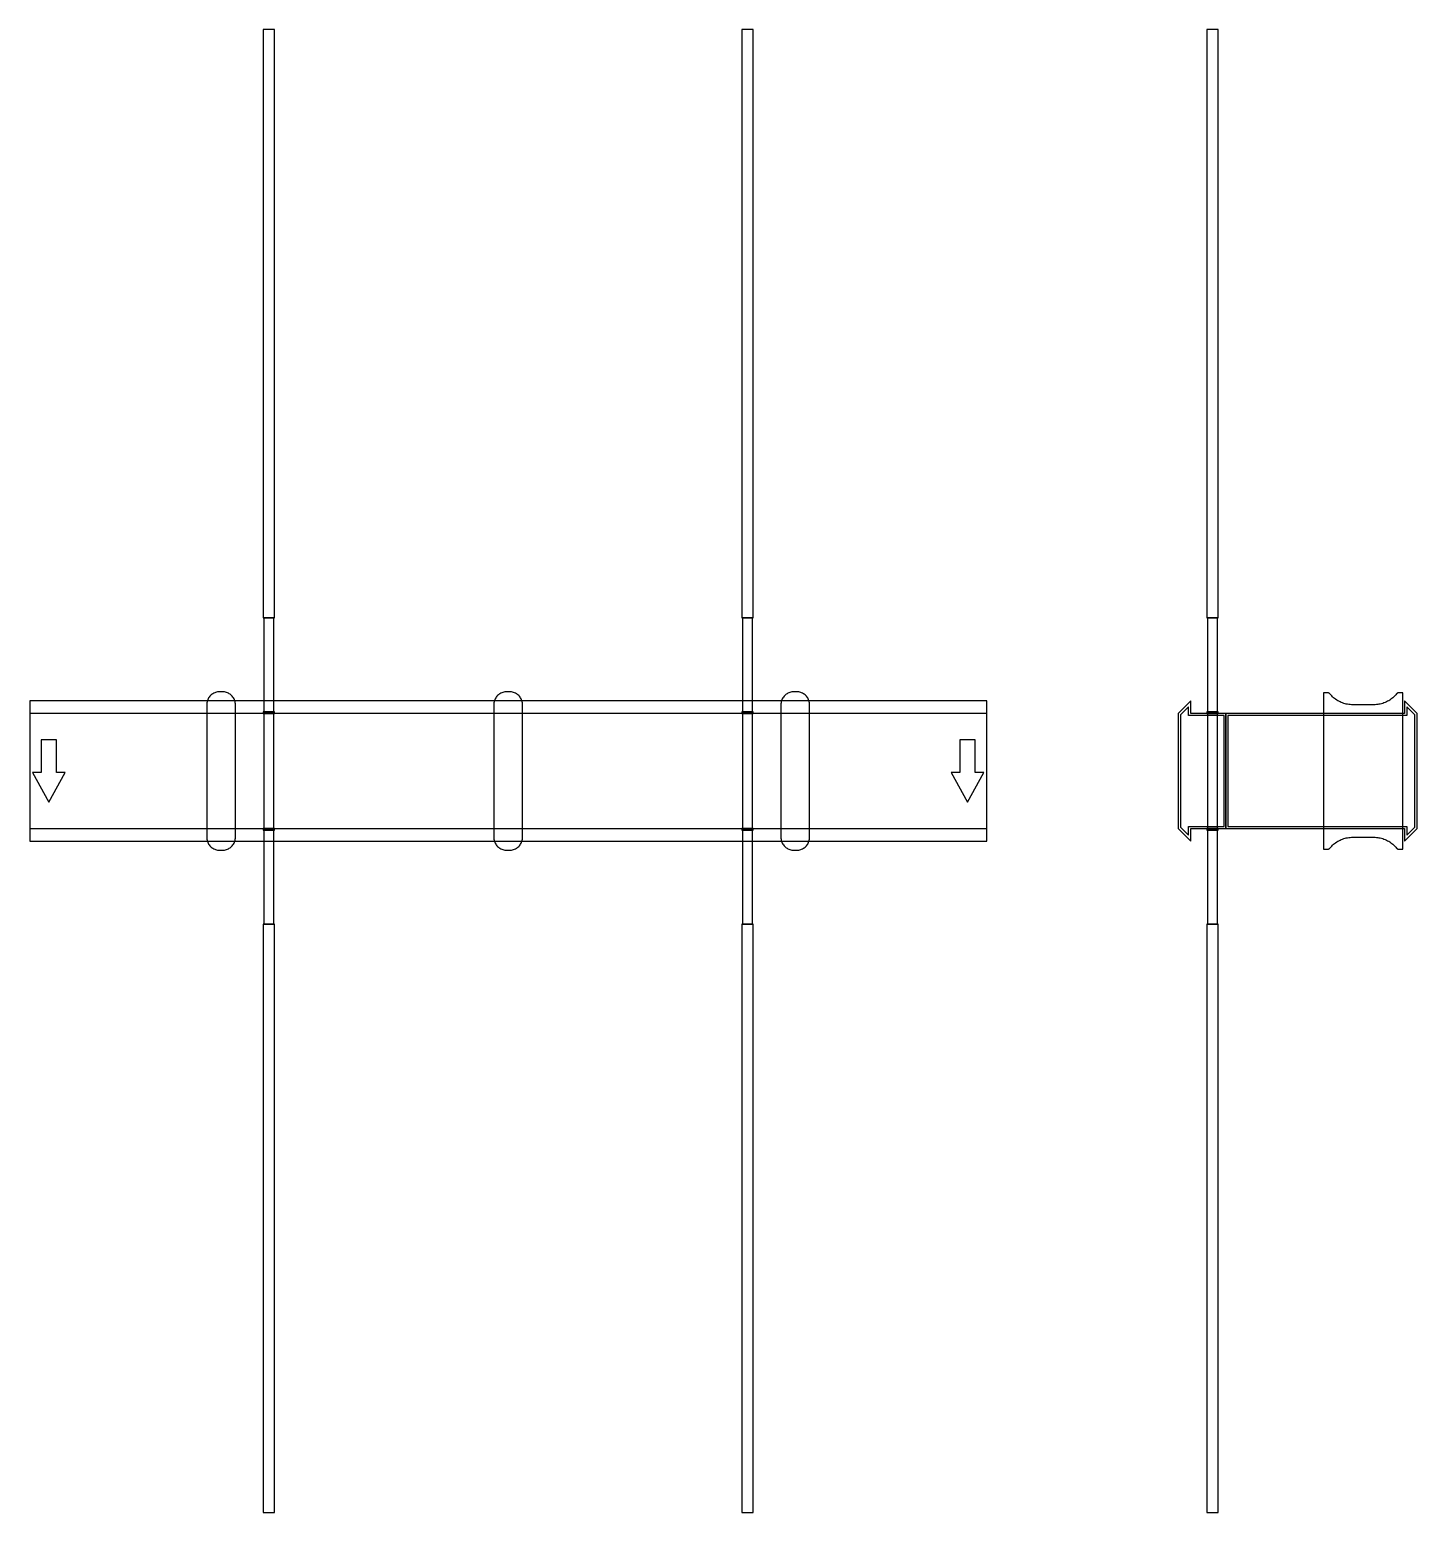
# Model space of a CAD drawing. Extents: x 0 to 1450, y -775 to 775.
import ezdxf

# ---------------------------------------------------------------- set-up
doc = ezdxf.new("R2010")
doc.units = 0
doc.layers.add('Halfen', color=7, linetype='CONTINUOUS')

msp = doc.modelspace()

# ---------------------------------------------------------------- linework, layer by layer
at = {"layer": 'Halfen', "color": 7}
for points in [[(256, 160), (256, 775), (244, 775), (244, 160)], [(756, 160), (756, 775), (744, 775), (744, 160)], [(1242, 160), (1242, 775), (1230, 775), (1230, 160)], [(255.25, 62), (255.25, 160), (244.75, 160), (244.75, 62)], [(755.25, 62), (755.25, 160), (744.75, 160), (744.75, 62)], [(1241.25, 62), (1241.25, 160), (1230.75, 160), (1230.75, 62)], [(215, -69.3), (215, -56.8), (215, 69.3), (214.958, 70.359), (214.834, 71.412), (214.627, 72.452), (214.339, 73.472), (213.972, 74.466), (213.529, 75.429), (213.011, 76.354), (212.422, 77.235), (211.765, 78.068), (211.046, 78.846), (210.268, 79.565), (209.435, 80.222), (208.554, 80.811), (207.629, 81.329), (206.666, 81.772), (205.672, 82.139), (204.652, 82.427), (203.612, 82.634), (202.559, 82.758), (201.5, 82.8), (198.5, 82.8), (197.441, 82.758), (196.388, 82.634), (195.348, 82.427), (194.328, 82.139), (193.334, 81.772), (192.371, 81.329), (191.446, 80.811), (190.565, 80.222), (189.732, 79.565), (188.954, 78.846), (188.235, 78.068), (187.578, 77.235), (186.989, 76.354), (186.471, 75.429), (186.028, 74.466), (185.661, 73.472), (185.373, 72.452), (185.166, 71.412), (185.042, 70.359), (185, 69.3), (185, -56.8), (185, -69.3), (185.042, -70.359), (185.166, -71.412), (185.373, -72.452), (185.661, -73.472), (186.028, -74.466), (186.471, -75.429), (186.989, -76.354), (187.578, -77.235), (188.235, -78.068), (188.954, -78.846), (189.732, -79.565), (190.565, -80.222), (191.446, -80.811), (192.371, -81.329), (193.334, -81.772), (194.328, -82.139), (195.348, -82.427), (196.388, -82.634), (197.441, -82.758), (198.5, -82.8), (201.5, -82.8), (202.559, -82.758), (203.612, -82.634), (204.652, -82.427), (205.672, -82.139), (206.666, -81.772), (207.629, -81.329), (208.554, -80.811), (209.435, -80.222), (210.268, -79.565), (211.046, -78.846), (211.765, -78.068), (212.422, -77.235), (213.011, -76.354), (213.529, -75.429), (213.972, -74.466), (214.339, -73.472), (214.627, -72.452), (214.834, -71.412), (214.958, -70.359), (215, -69.3)], [(515, -69.3), (515, -56.8), (515, 69.3), (514.958, 70.359), (514.834, 71.412), (514.627, 72.452), (514.339, 73.472), (513.972, 74.466), (513.529, 75.429), (513.011, 76.354), (512.422, 77.235), (511.765, 78.068), (511.046, 78.846), (510.268, 79.565), (509.435, 80.222), (508.554, 80.811), (507.629, 81.329), (506.666, 81.772), (505.672, 82.139), (504.652, 82.427), (503.612, 82.634), (502.559, 82.758), (501.5, 82.8), (498.5, 82.8), (497.441, 82.758), (496.388, 82.634), (495.348, 82.427), (494.328, 82.139), (493.334, 81.772), (492.371, 81.329), (491.446, 80.811), (490.565, 80.222), (489.732, 79.565), (488.954, 78.846), (488.235, 78.068), (487.578, 77.235), (486.989, 76.354), (486.471, 75.429), (486.028, 74.466), (485.661, 73.472), (485.373, 72.452), (485.166, 71.412), (485.042, 70.359), (485, 69.3), (485, -56.8), (485, -69.3), (485.042, -70.359), (485.166, -71.412), (485.373, -72.452), (485.661, -73.472), (486.028, -74.466), (486.471, -75.429), (486.989, -76.354), (487.578, -77.235), (488.235, -78.068), (488.954, -78.846), (489.732, -79.565), (490.565, -80.222), (491.446, -80.811), (492.371, -81.329), (493.334, -81.772), (494.328, -82.139), (495.348, -82.427), (496.388, -82.634), (497.441, -82.758), (498.5, -82.8), (501.5, -82.8), (502.559, -82.758), (503.612, -82.634), (504.652, -82.427), (505.672, -82.139), (506.666, -81.772), (507.629, -81.329), (508.554, -80.811), (509.435, -80.222), (510.268, -79.565), (511.046, -78.846), (511.765, -78.068), (512.422, -77.235), (513.011, -76.354), (513.529, -75.429), (513.972, -74.466), (514.339, -73.472), (514.627, -72.452), (514.834, -71.412), (514.958, -70.359), (515, -69.3)], [(815, -69.3), (815, -56.8), (815, 69.3), (814.958, 70.359), (814.834, 71.412), (814.627, 72.452), (814.339, 73.472), (813.972, 74.466), (813.529, 75.429), (813.011, 76.354), (812.422, 77.235), (811.765, 78.068), (811.046, 78.846), (810.268, 79.565), (809.435, 80.222), (808.554, 80.811), (807.629, 81.329), (806.666, 81.772), (805.672, 82.139), (804.652, 82.427), (803.612, 82.634), (802.559, 82.758), (801.5, 82.8), (798.5, 82.8), (797.441, 82.758), (796.388, 82.634), (795.348, 82.427), (794.328, 82.139), (793.334, 81.772), (792.371, 81.329), (791.446, 80.811), (790.565, 80.222), (789.732, 79.565), (788.954, 78.846), (788.235, 78.068), (787.578, 77.235), (786.989, 76.354), (786.471, 75.429), (786.028, 74.466), (785.661, 73.472), (785.373, 72.452), (785.166, 71.412), (785.042, 70.359), (785, 69.3), (785, -56.8), (785, -69.3), (785.042, -70.359), (785.166, -71.412), (785.373, -72.452), (785.661, -73.472), (786.028, -74.466), (786.471, -75.429), (786.989, -76.354), (787.578, -77.235), (788.235, -78.068), (788.954, -78.846), (789.732, -79.565), (790.565, -80.222), (791.446, -80.811), (792.371, -81.329), (793.334, -81.772), (794.328, -82.139), (795.348, -82.427), (796.388, -82.634), (797.441, -82.758), (798.5, -82.8), (801.5, -82.8), (802.559, -82.758), (803.612, -82.634), (804.652, -82.427), (805.672, -82.139), (806.666, -81.772), (807.629, -81.329), (808.554, -80.811), (809.435, -80.222), (810.268, -79.565), (811.046, -78.846), (811.765, -78.068), (812.422, -77.235), (813.011, -76.354), (813.529, -75.429), (813.972, -74.466), (814.339, -73.472), (814.627, -72.452), (814.834, -71.412), (814.958, -70.359), (815, -69.3)], [(1435, -81.8), (1435, 81.8), (1431, 81.8), (1430.846, 81.797), (1430.691, 81.786), (1430.538, 81.769), (1430.385, 81.746), (1430.234, 81.715), (1430.084, 81.678), (1429.936, 81.634), (1429.789, 81.584), (1429.646, 81.527), (1429.505, 81.464), (1429.366, 81.395), (1429.231, 81.32), (1429.1, 81.239), (1428.972, 81.153), (1428.848, 81.06), (1428.728, 80.963), (1428.613, 80.86), (1428.502, 80.752), (1428.397, 80.639), (1428.296, 80.522), (1427.41, 79.491), (1426.479, 78.5), (1425.505, 77.551), (1424.491, 76.646), (1423.437, 75.787), (1422.347, 74.975), (1421.222, 74.211), (1420.064, 73.499), (1418.876, 72.838), (1417.66, 72.23), (1416.418, 71.676), (1415.153, 71.178), (1413.867, 70.736), (1412.563, 70.351), (1411.243, 70.024), (1409.911, 69.756), (1408.567, 69.547), (1407.216, 69.397), (1405.859, 69.307), (1404.5, 69.277), (1382.5, 69.277), (1381.141, 69.307), (1379.784, 69.397), (1378.433, 69.547), (1377.089, 69.756), (1375.757, 70.024), (1374.437, 70.351), (1373.133, 70.736), (1371.847, 71.178), (1370.582, 71.676), (1369.34, 72.23), (1368.124, 72.838), (1366.936, 73.499), (1365.778, 74.211), (1364.653, 74.975), (1363.563, 75.787), (1362.509, 76.646), (1361.495, 77.551), (1360.521, 78.5), (1359.59, 79.491), (1358.704, 80.522), (1358.603, 80.639), (1358.498, 80.752), (1358.387, 80.86), (1358.272, 80.963), (1358.152, 81.06), (1358.028, 81.153), (1357.9, 81.239), (1357.769, 81.32), (1357.634, 81.395), (1357.495, 81.464), (1357.354, 81.527), (1357.211, 81.584), (1357.064, 81.634), (1356.916, 81.678), (1356.766, 81.715), (1356.615, 81.746), (1356.462, 81.769), (1356.309, 81.786), (1356.154, 81.797), (1356, 81.8), (1352, 81.8), (1352, -81.8), (1356, -81.8), (1356.154, -81.797), (1356.309, -81.786), (1356.462, -81.769), (1356.615, -81.746), (1356.766, -81.715), (1356.916, -81.678), (1357.064, -81.634), (1357.211, -81.584), (1357.354, -81.527), (1357.495, -81.464), (1357.634, -81.395), (1357.769, -81.32), (1357.9, -81.239), (1358.028, -81.153), (1358.152, -81.06), (1358.272, -80.963), (1358.387, -80.86), (1358.498, -80.752), (1358.603, -80.639), (1358.704, -80.522), (1359.59, -79.491), (1360.521, -78.5), (1361.495, -77.551), (1362.509, -76.646), (1363.563, -75.787), (1364.653, -74.975), (1365.778, -74.211), (1366.936, -73.499), (1368.124, -72.838), (1369.34, -72.23), (1370.582, -71.676), (1371.847, -71.178), (1373.133, -70.736), (1374.437, -70.351), (1375.757, -70.024), (1377.089, -69.756), (1378.433, -69.547), (1379.784, -69.397), (1381.141, -69.307), (1382.5, -69.277), (1404.5, -69.277), (1405.859, -69.307), (1407.216, -69.397), (1408.567, -69.547), (1409.911, -69.756), (1411.243, -70.024), (1412.563, -70.351), (1413.867, -70.736), (1415.153, -71.178), (1416.418, -71.676), (1417.66, -72.23), (1418.876, -72.838), (1420.064, -73.499), (1421.222, -74.211), (1422.347, -74.975), (1423.437, -75.787), (1424.491, -76.646), (1425.505, -77.551), (1426.479, -78.5), (1427.41, -79.491), (1428.296, -80.522), (1428.397, -80.639), (1428.502, -80.752), (1428.613, -80.86), (1428.728, -80.963), (1428.848, -81.06), (1428.972, -81.153), (1429.1, -81.239), (1429.231, -81.32), (1429.366, -81.395), (1429.505, -81.464), (1429.646, -81.527), (1429.789, -81.584), (1429.936, -81.634), (1430.084, -81.678), (1430.234, -81.715), (1430.385, -81.746), (1430.538, -81.769), (1430.691, -81.786), (1430.846, -81.797), (1431, -81.8)], [(0, -73.5), (1000, -73.5), (1000, 73.5), (0, 73.5)], [(256, 60), (256, 62), (244, 62), (244, 60)], [(756, 60), (756, 62), (744, 62), (744, 60)], [(1250, -60), (1250, 60), (1213.5, 60), (1213.5, 73.5), (1200, 60), (1200, -60), (1213.5, -73.5), (1213.5, -60)], [(1248, -58), (1248, 58), (1211, 58), (1211, 67.25), (1202.5, 58.75), (1202.5, -58.75), (1211, -67.25), (1211, -58)], [(1242, 60), (1242, 62), (1230, 62), (1230, 60)], [(1450, -60), (1450, 60), (1436.5, 73.5), (1436.5, 60), (1250, 60), (1250, -60), (1436.5, -60), (1436.5, -73.5)], [(1447.5, -58.75), (1447.5, 58.75), (1439, 67.25), (1439, 58), (1252, 58), (1252, -58), (1439, -58), (1439, -67.25)], [(0, -60), (1000, -60), (1000, 60), (0, 60)], [(255.25, -60), (255.25, 60), (244.75, 60), (244.75, -60)], [(755.25, -60), (755.25, 60), (744.75, 60), (744.75, -60)], [(1241.25, -60), (1241.25, 60), (1230.75, 60), (1230.75, -60)], [(20, -32.5), (37, -1.5), (28, -1.5), (28, 32.5), (12, 32.5), (12, -1.5), (3, -1.5)], [(980, -32.5), (997, -1.5), (988, -1.5), (988, 32.5), (972, 32.5), (972, -1.5), (963, -1.5)], [(256, -62), (256, -60), (244, -60), (244, -62)], [(255.25, -160), (255.25, -62), (244.75, -62), (244.75, -160)], [(756, -62), (756, -60), (744, -60), (744, -62)], [(755.25, -160), (755.25, -62), (744.75, -62), (744.75, -160)], [(1242, -62), (1242, -60), (1230, -60), (1230, -62)], [(1241.25, -160), (1241.25, -62), (1230.75, -62), (1230.75, -160)], [(256, -775), (256, -160), (244, -160), (244, -775)], [(756, -775), (756, -160), (744, -160), (744, -775)], [(1242, -775), (1242, -160), (1230, -160), (1230, -775)]]:
    msp.add_lwpolyline(points, close=True, dxfattribs=at)

doc.saveas('drawing.dxf')
